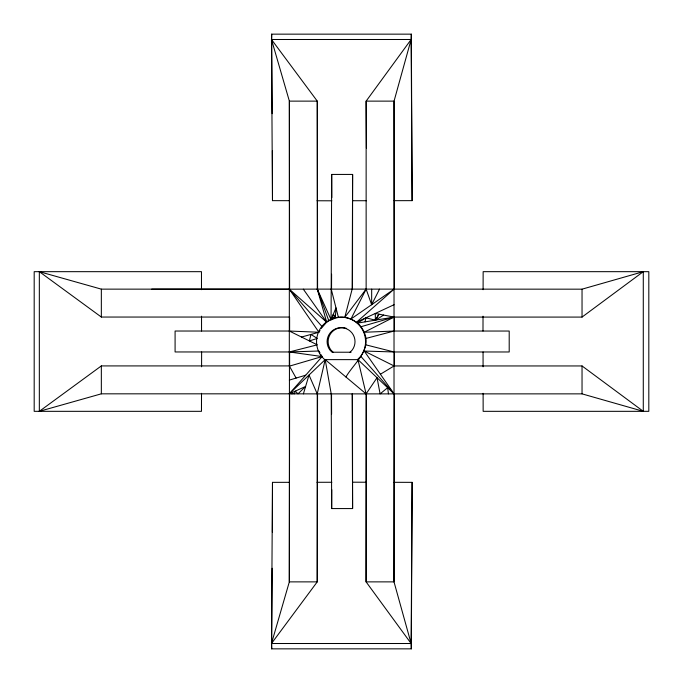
<?xml version="1.0" encoding="UTF-8"?>
<svg xmlns="http://www.w3.org/2000/svg" width="683" height="683" viewBox="0 0 683 683"><rect width="100%" height="100%" fill="white"/><g stroke="black" fill="none" stroke-linecap="round" stroke-linejoin="round"><path stroke-width="1.02" d="M394.117 200.674L412.131 200.648L411.32 34.15L271.68 34.15L271.484 39.494L289.37 101.127L289.31 365.917L296.115 378.066M394.108 482.309L412.131 482.352L411.32 648.85L271.68 648.85L271.484 643.506L289.327 581.873L289.618 393.826L101.34 393.826L39.332 411.328L39.332 271.672L101.34 289.14L289.618 289.174L289.37 101.127L317.279 101.127L317.586 289.114L289.31 289.174L318.944 332.254L301.485 337.035M411.32 34.15L411.132 39.494L271.484 39.494L317.279 101.127L317.279 289.114L331.059 319.653L331.69 174.43L352.616 174.43L352.163 289.114L344.787 317.339L366.139 289.114L582.036 289.174L643.284 271.672L643.284 411.328L582.036 393.86L366.097 393.886L345.94 376.999C353.683 363.39 372.013 350.14 364.227 332.271C359.821 321.719 347.527 314.957 336.335 317.894M379.509 289.157L371.637 304.703L366.139 289.114L366.139 101.127L411.132 39.494L394.048 101.127L394.006 581.873L411.132 643.506L411.32 648.85M394.381 393.826L394.006 581.873L366.097 581.873L366.097 393.886L357.952 359.634L324.673 359.625L321.608 356.552A24.511 24.511 0 0 1 324.502 323.563A24.511 24.511 0 0 1 357.627 323.58A24.511 24.511 0 0 1 360.496 356.577L357.431 359.634M582.036 393.86L582.036 365.951L394.074 365.951L364.218 351.036L394.065 393.826L357.952 359.634M383.615 315.059L375.624 320.165L378.937 314.154L375.368 320.165L365.9 317.826L357.431 323.127L394.065 317.083L582.036 317.083L582.036 289.174M201.519 393.306L201.468 411.328L34.184 411.328L34.184 271.672L201.468 271.672L201.494 289.686M201.587 366.805L201.622 351.958M482.992 331.042L483.026 316.195M483.094 289.694L483.146 271.672L648.816 271.672L648.816 411.328L483.146 411.328L483.12 393.314M331.545 289.114L331.596 274.216M352.479 289.114L352.616 174.43M371.637 304.703L371.689 289.148M412.131 482.352L411.132 643.506L271.484 643.506L272.483 482.352L289.438 482.326M271.68 648.85L272.175 568.273M272.406 532.219L272.483 482.352M352.454 393.886L352.599 508.57L331.665 508.57L331.784 489.634M317.552 393.886L317.236 581.873L289.327 581.873L289.438 366.148L322.128 356.552L321.061 354.708M289.447 200.691L272.483 200.648L272.406 150.781M365.089 321.864L365.9 317.826M271.484 643.506L317.236 581.873L317.236 393.886L325.193 359.625L345.94 376.999M303.389 393.852L309.023 375.035L317.236 393.886L366.412 393.886L366.097 581.873L411.132 643.506M331.059 319.653L335.993 307.896L335.302 318.167L329.599 320.498M366.139 289.114L350.968 319.004L394.065 289.174L356.509 322.205L394.065 304.703M320.011 330.401L318.944 332.254L289.31 331.024L317.279 344.83L289.31 351.958L322.128 356.552L289.31 393.826L317.236 393.886M321.078 328.557L326.67 322.188L328.865 320.925L317.279 289.114L366.455 289.114M366.097 393.886L377.042 377.708L380.098 393.869L387.628 387.731L388.465 393.852M350.038 352.232L352.121 350.14A13.959 13.95 0 0 0 350.49 331.357A13.959 13.95 0 0 0 331.631 331.349A13.959 13.95 0 0 0 329.983 350.131L332.075 352.223L351.079 352.232M582.036 317.083L643.284 271.672M39.332 411.328L101.34 365.917L289.618 365.917L289.618 351.958L175.087 351.958L175.087 331.024L289.618 331.024L289.618 317.049L101.34 317.049L39.332 271.672M380.397 374.233L394.074 365.951M375.368 320.165L375.291 313.454L394.065 317.083L364.227 332.271L394.065 331.042L509.202 331.042L509.202 351.976L394.065 351.976L364.218 351.036M289.327 380.107L305.719 375.189M361.034 326.73L394.065 317.083M365.883 338.452L394.065 331.042M289.31 351.958L318.935 351.011L319.994 352.863M352.787 200.734L366.558 200.717M316.997 482.292L331.836 482.266M151.72 289.14L289.618 289.174M317.006 200.759L331.853 200.802M352.761 482.198L366.549 482.232M365.875 344.855L394.065 351.976M582.036 365.951L643.284 411.328M317.279 289.114L326.67 322.188L289.31 289.174L322.145 326.713M333.116 352.223L331.024 350.131A13.959 13.95 0 0 1 346.597 328.429M361.017 356.577L394.065 393.826M303.295 289.148L326.67 322.188M292.597 393.852L292.444 393.288L291.265 393.843L291.257 392.947L305.608 386.441L297.993 393.852L295.278 391.12L294.356 393.852L291.257 392.947L289.31 393.826L325.193 359.625L331.212 393.886L331.665 508.57M331.229 289.114L338.392 317.339M411.132 39.494L412.131 200.648M366.43 148.006L366.139 101.127L394.048 101.127L394.381 289.174M331.69 174.43L331.827 197.635M271.68 34.15L272.175 113.668M271.484 39.494L272.483 200.648M352.146 393.886L352.599 508.57M331.528 393.886L331.596 414.12M483.06 351.976L483.077 366.814M201.536 316.186L201.553 331.024M394.381 317.083L394.381 331.042M394.381 351.976L394.381 365.951M101.34 289.14L101.34 317.049M101.34 365.917L101.34 393.826M332.971 315.102L332.211 318.995L335.49 315.444L332.971 315.102M310.953 334.439L309.382 340.928L317.279 338.435L310.953 334.439"/></g></svg>
